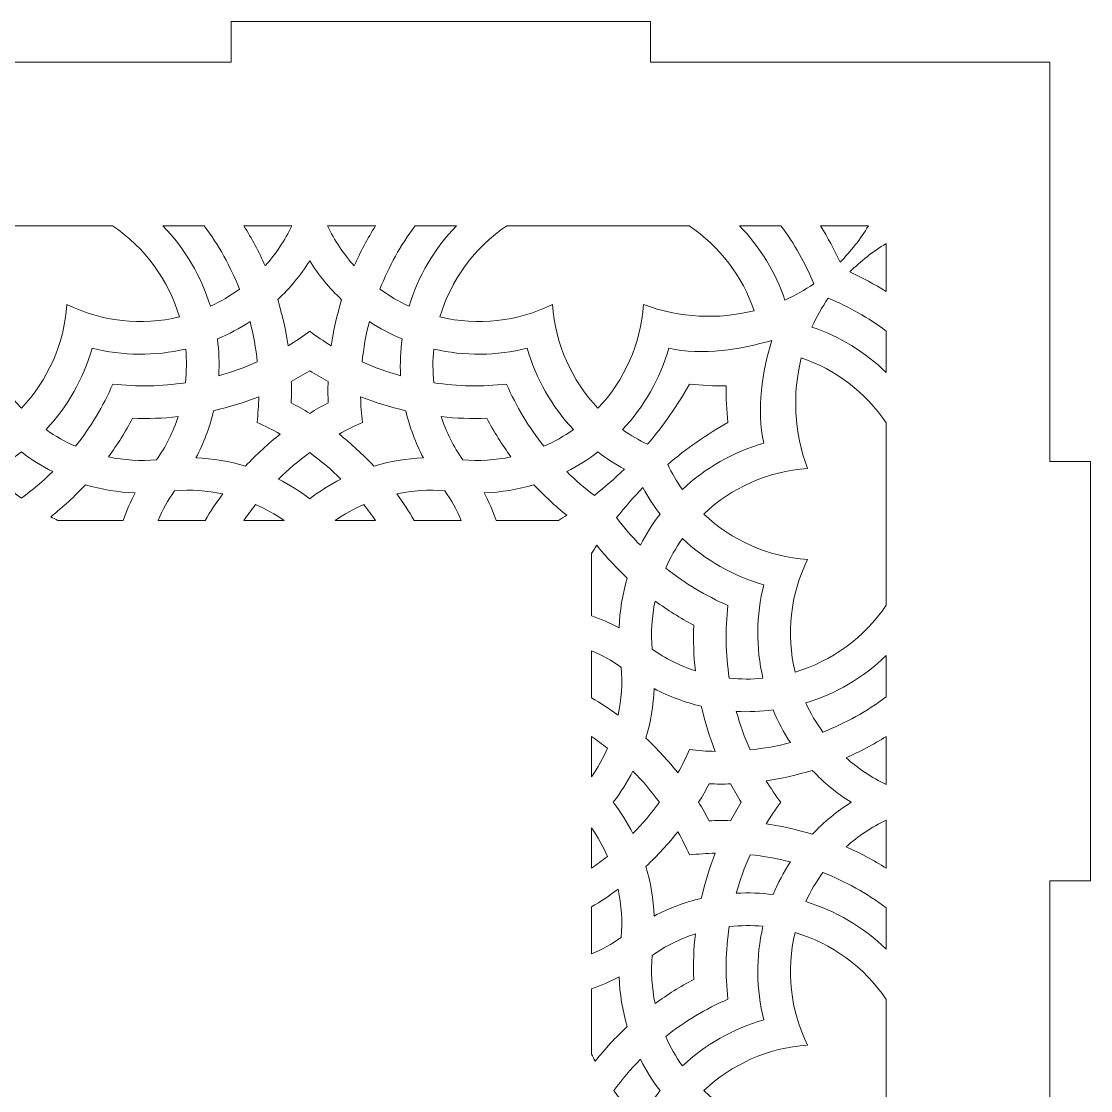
# Model space of a CAD drawing. Header units: millimetres. Extents: x -472 to -162, y -165 to 165.
# Drawn here: x -393.4 to -314.9, y -86.5 to -8 of the extents above; entities that cross this region are included whole.
import ezdxf

# ---------------------------------------------------------------- set-up
doc = ezdxf.new("R2010")
doc.units = ezdxf.units.MM
doc.header["$MEASUREMENT"] = 0
doc.layers.add('Camada 1', color=7, linetype='Continuous')

msp = doc.modelspace()

# ---------------------------------------------------------------- linework, layer by layer
at = {"layer": 'Camada 1', "color": 250, "lineweight": 9}
for points, knots in [([(-468.8542, -11), (-468.8542, -11), (-439.5542, -11), (-439.5542, -11), (-439.5542, -11), (-439.5542, -11), (-439.5542, -8), (-439.5542, -8), (-439.5542, -8), (-439.5542, -8), (-408.7542, -8), (-408.7542, -8), (-408.7542, -8), (-408.7542, -8), (-408.7542, -11), (-408.7542, -11), (-408.7542, -11), (-408.7542, -11), (-377.9542, -11), (-377.9542, -11), (-377.9542, -11), (-377.9542, -11), (-377.9542, -8), (-377.9542, -8), (-377.9542, -8), (-377.9542, -8), (-347.1542, -8), (-347.1542, -8), (-347.1542, -8), (-347.1542, -8), (-347.1542, -11), (-347.1542, -11), (-347.1542, -11), (-347.1542, -11), (-317.8542, -11), (-317.8542, -11), (-317.8542, -11), (-317.8542, -11), (-317.8542, -40.3), (-317.8542, -40.3), (-317.8542, -40.3), (-317.8542, -40.3), (-314.8542, -40.3), (-314.8542, -40.3), (-314.8542, -40.3), (-314.8542, -40.3), (-314.8542, -71.1), (-314.8542, -71.1), (-314.8542, -71.1), (-314.8542, -71.1), (-317.8542, -71.1), (-317.8542, -71.1), (-317.8542, -71.1), (-317.8542, -71.1), (-317.8542, -101.9), (-317.8542, -101.9), (-317.8542, -101.9), (-317.8542, -101.9), (-314.8542, -101.9), (-314.8542, -101.9), (-314.8542, -101.9), (-314.8542, -101.9), (-314.8542, -132.7), (-314.8542, -132.7), (-314.8542, -132.7), (-314.8542, -132.7), (-317.8542, -132.7), (-317.8542, -132.7), (-317.8542, -132.7), (-317.8542, -132.7), (-317.8542, -162), (-317.8542, -162), (-317.8542, -162), (-317.8542, -162), (-347.1542, -162), (-347.1542, -162), (-347.1542, -162), (-347.1542, -162), (-347.1542, -165), (-347.1542, -165), (-347.1542, -165), (-347.1542, -165), (-377.9542, -165), (-377.9542, -165), (-377.9542, -165), (-377.9542, -165), (-377.9542, -162), (-377.9542, -162), (-377.9542, -162), (-377.9542, -162), (-408.7542, -162), (-408.7542, -162), (-408.7542, -162), (-408.7542, -162), (-408.7542, -165), (-408.7542, -165), (-408.7542, -165), (-408.7542, -165), (-439.5542, -165), (-439.5542, -165), (-439.5542, -165), (-439.5542, -165), (-439.5542, -162), (-439.5542, -162), (-439.5542, -162), (-439.5542, -162), (-468.8542, -162), (-468.8542, -162), (-468.8542, -162), (-468.8542, -162), (-468.8542, -132.7), (-468.8542, -132.7), (-468.8542, -132.7), (-468.8542, -132.7), (-471.8542, -132.7), (-471.8542, -132.7), (-471.8542, -132.7), (-471.8542, -132.7), (-471.8542, -101.9), (-471.8542, -101.9), (-471.8542, -101.9), (-471.8542, -101.9), (-468.8542, -101.9), (-468.8542, -101.9), (-468.8542, -101.9), (-468.8542, -101.9), (-468.8542, -71.1), (-468.8542, -71.1), (-468.8542, -71.1), (-468.8542, -71.1), (-471.8542, -71.1), (-471.8542, -71.1), (-471.8542, -71.1), (-471.8542, -71.1), (-471.8542, -40.3), (-471.8542, -40.3), (-471.8542, -40.3), (-471.8542, -40.3), (-468.8542, -40.3), (-468.8542, -40.3), (-468.8542, -40.3), (-468.8542, -40.3), (-468.8542, -11), (-468.8542, -11)], [0, 0, 0, 0, 0.027027, 0.027027, 0.027027, 0.027027, 0.0540541, 0.0540541, 0.0540541, 0.0540541, 0.0810811, 0.0810811, 0.0810811, 0.0810811, 0.1081081, 0.1081081, 0.1081081, 0.1081081, 0.1351351, 0.1351351, 0.1351351, 0.1351351, 0.1621622, 0.1621622, 0.1621622, 0.1621622, 0.1891892, 0.1891892, 0.1891892, 0.1891892, 0.2162162, 0.2162162, 0.2162162, 0.2162162, 0.2432432, 0.2432432, 0.2432432, 0.2432432, 0.2702703, 0.2702703, 0.2702703, 0.2702703, 0.2972973, 0.2972973, 0.2972973, 0.2972973, 0.3243243, 0.3243243, 0.3243243, 0.3243243, 0.3513514, 0.3513514, 0.3513514, 0.3513514, 0.3783784, 0.3783784, 0.3783784, 0.3783784, 0.4054054, 0.4054054, 0.4054054, 0.4054054, 0.4324324, 0.4324324, 0.4324324, 0.4324324, 0.4594595, 0.4594595, 0.4594595, 0.4594595, 0.4864865, 0.4864865, 0.4864865, 0.4864865, 0.5135135, 0.5135135, 0.5135135, 0.5135135, 0.5405405, 0.5405405, 0.5405405, 0.5405405, 0.5675676, 0.5675676, 0.5675676, 0.5675676, 0.5945946, 0.5945946, 0.5945946, 0.5945946, 0.6216216, 0.6216216, 0.6216216, 0.6216216, 0.6486486, 0.6486486, 0.6486486, 0.6486486, 0.6756757, 0.6756757, 0.6756757, 0.6756757, 0.7027027, 0.7027027, 0.7027027, 0.7027027, 0.7297297, 0.7297297, 0.7297297, 0.7297297, 0.7567568, 0.7567568, 0.7567568, 0.7567568, 0.7837838, 0.7837838, 0.7837838, 0.7837838, 0.8108108, 0.8108108, 0.8108108, 0.8108108, 0.8378378, 0.8378378, 0.8378378, 0.8378378, 0.8648649, 0.8648649, 0.8648649, 0.8648649, 0.8918919, 0.8918919, 0.8918919, 0.8918919, 0.9189189, 0.9189189, 0.9189189, 0.9189189, 0.9459459, 0.9459459, 0.9459459, 0.9459459, 1, 1, 1, 1]), ([(-386.6722, -23), (-384.259, -24.6219), (-382.5442, -27.0098), (-381.7473, -29.7017), (-381.7473, -29.7017), (-384.5266, -30.3662), (-387.4466, -30.0425), (-390.0118, -28.7865), (-390.0118, -28.7865), (-390.2089, -31.6869), (-391.4198, -34.3649), (-393.3542, -36.4035), (-393.3542, -36.4035), (-395.2886, -34.3649), (-396.4995, -31.6869), (-396.6966, -28.7865), (-396.6966, -28.7865), (-399.2619, -30.0425), (-402.1818, -30.3662), (-404.9611, -29.7017), (-404.9611, -29.7017), (-404.1642, -27.0098), (-402.4494, -24.6219), (-400.0362, -23), (-400.0362, -23), (-400.0362, -23), (-386.6722, -23), (-386.6722, -23)], [0, 0, 0, 0, 0.125, 0.125, 0.125, 0.125, 0.25, 0.25, 0.25, 0.25, 0.375, 0.375, 0.375, 0.375, 0.5, 0.5, 0.5, 0.5, 0.625, 0.625, 0.625, 0.625, 0.75, 0.75, 0.75, 0.75, 1, 1, 1, 1]), ([(-379.9283, -23), (-378.8639, -24.4332), (-377.9939, -25.9988), (-377.3433, -27.6575), (-377.3433, -27.6575), (-378.0079, -28.1503), (-378.7231, -28.5726), (-379.4806, -28.9189), (-379.4806, -28.9189), (-380.1507, -26.7226), (-381.3362, -24.6866), (-382.9638, -23), (-382.9638, -23), (-382.9638, -23), (-379.9283, -23), (-379.9283, -23)], [0, 0, 0, 0, 0.2, 0.2, 0.2, 0.2, 0.4, 0.4, 0.4, 0.4, 0.6, 0.6, 0.6, 0.6, 1, 1, 1, 1]), ([(-373.4968, -23), (-374.0066, -24.0812), (-374.6683, -25.0753), (-375.4595, -25.951), (-375.4595, -25.951), (-375.9073, -24.9289), (-376.4338, -23.9462), (-377.0279, -23), (-377.0279, -23), (-377.0279, -23), (-373.4968, -23), (-373.4968, -23)], [0, 0, 0, 0, 0.25, 0.25, 0.25, 0.25, 0.5, 0.5, 0.5, 0.5, 1, 1, 1, 1]), ([(-367.3472, -23), (-367.9413, -23.9462), (-368.4678, -24.9289), (-368.9156, -25.951), (-368.9156, -25.951), (-369.7068, -25.0753), (-370.3685, -24.0812), (-370.8782, -23), (-370.8782, -23), (-370.8782, -23), (-367.3472, -23), (-367.3472, -23)], [0, 0, 0, 0, 0.25, 0.25, 0.25, 0.25, 0.5, 0.5, 0.5, 0.5, 1, 1, 1, 1]), ([(-361.4113, -23), (-363.0389, -24.6866), (-364.2243, -26.7226), (-364.8944, -28.9189), (-364.8944, -28.9189), (-365.6519, -28.5726), (-366.3672, -28.1503), (-367.0317, -27.6575), (-367.0317, -27.6575), (-366.3812, -25.9988), (-365.5112, -24.4332), (-364.4469, -23), (-364.4469, -23), (-364.4469, -23), (-361.4113, -23), (-361.4113, -23)], [0, 0, 0, 0, 0.2, 0.2, 0.2, 0.2, 0.4, 0.4, 0.4, 0.4, 0.6, 0.6, 0.6, 0.6, 1, 1, 1, 1]), ([(-344.3389, -23), (-342.064, -24.529), (-340.4096, -26.7385), (-339.56, -29.2418), (-339.56, -29.2418), (-342.1755, -29.9), (-344.9994, -29.7896), (-347.6786, -28.7865), (-347.6786, -28.7865), (-347.8755, -31.6869), (-349.0865, -34.3649), (-351.0209, -36.4035), (-351.0209, -36.4035), (-352.9554, -34.3649), (-354.1662, -31.6869), (-354.3633, -28.7865), (-354.3633, -28.7865), (-356.9285, -30.0425), (-359.8485, -30.3662), (-362.6278, -29.7017), (-362.6278, -29.7017), (-361.8309, -27.0098), (-360.116, -24.6219), (-357.7027, -23), (-357.7027, -23), (-357.7027, -23), (-344.3389, -23), (-344.3389, -23)], [0, 0, 0, 0, 0.125, 0.125, 0.125, 0.125, 0.25, 0.25, 0.25, 0.25, 0.375, 0.375, 0.375, 0.375, 0.5, 0.5, 0.5, 0.5, 0.625, 0.625, 0.625, 0.625, 0.75, 0.75, 0.75, 0.75, 1, 1, 1, 1]), ([(-337.595, -23), (-336.6151, -24.3194), (-335.7999, -25.751), (-335.1692, -27.2641), (-335.1692, -27.2641), (-335.8435, -27.7256), (-336.5559, -28.1241), (-337.2968, -28.4563), (-337.2968, -28.4563), (-337.9869, -26.437), (-339.1176, -24.5676), (-340.6304, -23), (-340.6304, -23), (-340.6304, -23), (-337.595, -23), (-337.595, -23)], [0, 0, 0, 0, 0.2, 0.2, 0.2, 0.2, 0.4, 0.4, 0.4, 0.4, 0.6, 0.6, 0.6, 0.6, 1, 1, 1, 1]), ([(-331.1635, -23), (-331.7572, -23.9935), (-332.4604, -24.8876), (-333.2498, -25.6742), (-333.2498, -25.6742), (-333.6697, -24.7512), (-334.1543, -23.8604), (-334.6946, -23), (-334.6946, -23), (-334.6946, -23), (-332.8542, -23), (-332.8542, -23), (-332.8542, -23), (-332.8542, -23), (-331.1635, -23), (-331.1635, -23)], [0, 0, 0, 0, 0.2, 0.2, 0.2, 0.2, 0.4, 0.4, 0.4, 0.4, 0.6, 0.6, 0.6, 0.6, 1, 1, 1, 1]), ([(-329.8542, -27.8404), (-330.7146, -27.3001), (-331.6054, -26.8155), (-332.5284, -26.3956), (-332.5284, -26.3956), (-331.7418, -25.6062), (-330.8477, -24.903), (-329.8542, -24.3093), (-329.8542, -24.3093), (-329.8542, -24.3093), (-329.8542, -26), (-329.8542, -26), (-329.8542, -26), (-329.8542, -26), (-329.8542, -27.8404), (-329.8542, -27.8404)], [0, 0, 0, 0, 0.2, 0.2, 0.2, 0.2, 0.4, 0.4, 0.4, 0.4, 0.6, 0.6, 0.6, 0.6, 1, 1, 1, 1]), ([(-370.605, -31.8164), (-371.1485, -31.487), (-371.6779, -31.1322), (-372.1875, -30.752), (-372.1875, -30.752), (-372.6971, -31.1322), (-373.2265, -31.487), (-373.77, -31.8164), (-373.77, -31.8164), (-373.9361, -30.6733), (-374.1925, -29.5412), (-374.5359, -28.4289), (-374.5359, -28.4289), (-373.6404, -27.5898), (-372.8492, -26.6325), (-372.1875, -25.5793), (-372.1875, -25.5793), (-371.5259, -26.6325), (-370.7346, -27.5898), (-369.8405, -28.4317), (-369.8405, -28.4317), (-370.1827, -29.5412), (-370.4389, -30.6733), (-370.605, -31.8164)], [0, 0, 0, 0, 0.1428571, 0.1428571, 0.1428571, 0.1428571, 0.2857143, 0.2857143, 0.2857143, 0.2857143, 0.4285714, 0.4285714, 0.4285714, 0.4285714, 0.5714286, 0.5714286, 0.5714286, 0.5714286, 0.7142857, 0.7142857, 0.7142857, 0.7142857, 1, 1, 1, 1]), ([(-329.8542, -33.7762), (-331.4218, -32.2634), (-333.2912, -31.1327), (-335.3105, -30.4426), (-335.3105, -30.4426), (-334.9784, -29.7017), (-334.5798, -28.9893), (-334.1183, -28.315), (-334.1183, -28.315), (-332.6052, -28.9457), (-331.1736, -29.7609), (-329.8542, -30.7408), (-329.8542, -30.7408), (-329.8542, -30.7408), (-329.8542, -33.7762), (-329.8542, -33.7762)], [0, 0, 0, 0, 0.2, 0.2, 0.2, 0.2, 0.4, 0.4, 0.4, 0.4, 0.6, 0.6, 0.6, 0.6, 1, 1, 1, 1]), ([(-376.034, -32.999), (-376.9548, -33.4073), (-377.898, -33.7481), (-378.8639, -34.0127), (-378.8639, -34.0127), (-378.8131, -33.1032), (-378.847, -32.1965), (-378.9652, -31.3067), (-378.9652, -31.3067), (-378.1233, -30.9577), (-377.3236, -30.5323), (-376.569, -30.0368), (-376.569, -30.0368), (-376.3184, -31.0111), (-376.1383, -32.0023), (-376.034, -32.999)], [0, 0, 0, 0, 0.2, 0.2, 0.2, 0.2, 0.4, 0.4, 0.4, 0.4, 0.6, 0.6, 0.6, 0.6, 1, 1, 1, 1]), ([(-368.341, -32.999), (-368.237, -32.0023), (-368.0567, -31.0111), (-367.8062, -30.0368), (-367.8062, -30.0368), (-367.0515, -30.5323), (-366.2518, -30.9577), (-365.4098, -31.3067), (-365.4098, -31.3067), (-365.5281, -32.1965), (-365.5619, -33.1032), (-365.5112, -34.0127), (-365.5112, -34.0127), (-366.477, -33.7481), (-367.4204, -33.4073), (-368.341, -32.999)], [0, 0, 0, 0, 0.2, 0.2, 0.2, 0.2, 0.4, 0.4, 0.4, 0.4, 0.6, 0.6, 0.6, 0.6, 1, 1, 1, 1]), ([(-381.3109, -34.5337), (-383.0679, -34.7984), (-384.8588, -34.8322), (-386.6413, -34.6266), (-386.6413, -34.6266), (-387.3508, -36.2626), (-388.2716, -37.8001), (-389.3839, -39.1968), (-389.3839, -39.1968), (-390.1385, -38.8673), (-390.8622, -38.459), (-391.5436, -37.9746), (-391.5436, -37.9746), (-389.9752, -36.2965), (-388.8066, -34.255), (-388.159, -31.9967), (-388.159, -31.9967), (-385.9064, -32.5597), (-383.5523, -32.5795), (-381.2911, -32.0558), (-381.2911, -32.0558), (-381.2152, -32.8724), (-381.2207, -33.7002), (-381.3109, -34.5337)], [0, 0, 0, 0, 0.1428571, 0.1428571, 0.1428571, 0.1428571, 0.2857143, 0.2857143, 0.2857143, 0.2857143, 0.4285714, 0.4285714, 0.4285714, 0.4285714, 0.5714286, 0.5714286, 0.5714286, 0.5714286, 0.7142857, 0.7142857, 0.7142857, 0.7142857, 1, 1, 1, 1]), ([(-363.0641, -34.5337), (-363.1543, -33.7002), (-363.16, -32.8724), (-363.084, -32.0558), (-363.084, -32.0558), (-360.8227, -32.5795), (-358.4688, -32.5597), (-356.216, -31.9967), (-356.216, -31.9967), (-355.5684, -34.255), (-354.3999, -36.2965), (-352.8314, -37.9746), (-352.8314, -37.9746), (-353.5129, -38.459), (-354.2365, -38.8673), (-354.9912, -39.1968), (-354.9912, -39.1968), (-356.1034, -37.8001), (-357.0242, -36.2626), (-357.7338, -34.6266), (-357.7338, -34.6266), (-359.5163, -34.8322), (-361.3071, -34.7984), (-363.0641, -34.5337)], [0, 0, 0, 0, 0.1428571, 0.1428571, 0.1428571, 0.1428571, 0.2857143, 0.2857143, 0.2857143, 0.2857143, 0.4285714, 0.4285714, 0.4285714, 0.4285714, 0.5714286, 0.5714286, 0.5714286, 0.5714286, 0.7142857, 0.7142857, 0.7142857, 0.7142857, 1, 1, 1, 1]), ([(-347.3803, -39.0468), (-348.0163, -38.746), (-348.6287, -38.3879), (-349.2102, -37.9746), (-349.2102, -37.9746), (-347.6418, -36.2965), (-346.4733, -34.255), (-345.8256, -31.9967), (-345.8256, -31.9967), (-343.3518, -32.5597), (-340.4989, -32.0901), (-338.2621, -31.419), (-338.2621, -31.419), (-338.9333, -33.6557), (-339.4139, -36.4976), (-338.8509, -38.9714), (-338.8509, -38.9714), (-341.1092, -39.6191), (-343.1507, -40.7876), (-344.8288, -42.356), (-344.8288, -42.356), (-345.2422, -41.7745), (-345.6002, -41.1621), (-345.901, -40.5261), (-345.901, -40.5261), (-344.5379, -39.3648), (-343.0583, -38.3343), (-341.4808, -37.4537), (-341.4808, -37.4537), (-341.5846, -36.5548), (-341.6273, -35.6539), (-341.6103, -34.7561), (-341.6103, -34.7561), (-342.5081, -34.7731), (-343.409, -34.7303), (-344.3079, -34.6266), (-344.3079, -34.6266), (-345.1885, -36.2041), (-346.219, -37.6837), (-347.3803, -39.0468)], [0, 0, 0, 0, 0.0909091, 0.0909091, 0.0909091, 0.0909091, 0.1818182, 0.1818182, 0.1818182, 0.1818182, 0.2727273, 0.2727273, 0.2727273, 0.2727273, 0.3636364, 0.3636364, 0.3636364, 0.3636364, 0.4545455, 0.4545455, 0.4545455, 0.4545455, 0.5454545, 0.5454545, 0.5454545, 0.5454545, 0.6363636, 0.6363636, 0.6363636, 0.6363636, 0.7272727, 0.7272727, 0.7272727, 0.7272727, 0.8181818, 0.8181818, 0.8181818, 0.8181818, 1, 1, 1, 1]), ([(-329.8542, -50.8485), (-331.4762, -53.2618), (-333.864, -54.9767), (-336.5559, -55.7736), (-336.5559, -55.7736), (-337.2204, -52.9943), (-336.8967, -50.0743), (-335.6407, -47.5091), (-335.6407, -47.5091), (-338.5411, -47.312), (-341.2191, -46.1012), (-343.2577, -44.1667), (-343.2577, -44.1667), (-341.2191, -42.2323), (-338.5411, -41.0213), (-335.6407, -40.8244), (-335.6407, -40.8244), (-336.6438, -38.1452), (-336.7542, -35.3213), (-336.096, -32.7058), (-336.096, -32.7058), (-333.5927, -33.5554), (-331.3832, -35.2098), (-329.8542, -37.4847), (-329.8542, -37.4847), (-329.8542, -37.4847), (-329.8542, -50.8485), (-329.8542, -50.8485)], [0, 0, 0, 0, 0.125, 0.125, 0.125, 0.125, 0.25, 0.25, 0.25, 0.25, 0.375, 0.375, 0.375, 0.375, 0.5, 0.5, 0.5, 0.5, 0.625, 0.625, 0.625, 0.625, 0.75, 0.75, 0.75, 0.75, 1, 1, 1, 1]), ([(-372.1875, -36.7807), (-372.6295, -36.5076), (-373.0829, -36.2487), (-373.5448, -36.0036), (-373.5448, -36.0036), (-373.5251, -35.4827), (-373.5223, -34.9617), (-373.5378, -34.4408), (-373.5378, -34.4408), (-373.0773, -34.1929), (-372.6268, -33.9311), (-372.1875, -33.6524), (-372.1875, -33.6524), (-371.7483, -33.9311), (-371.2977, -34.1929), (-370.8373, -34.4408), (-370.8373, -34.4408), (-370.8529, -34.9617), (-370.85, -35.4827), (-370.8303, -36.0036), (-370.8303, -36.0036), (-371.292, -36.2487), (-371.7455, -36.5076), (-372.1875, -36.7807)], [0, 0, 0, 0, 0.1428571, 0.1428571, 0.1428571, 0.1428571, 0.2857143, 0.2857143, 0.2857143, 0.2857143, 0.4285714, 0.4285714, 0.4285714, 0.4285714, 0.5714286, 0.5714286, 0.5714286, 0.5714286, 0.7142857, 0.7142857, 0.7142857, 0.7142857, 1, 1, 1, 1]), ([(-376.89, -40.6483), (-378.067, -40.2948), (-379.2947, -40.0865), (-380.5365, -40.0415), (-380.5365, -40.0415), (-379.9621, -38.9489), (-379.5256, -37.786), (-379.2385, -36.5808), (-379.2385, -36.5808), (-378.1122, -36.3246), (-377.0054, -35.9811), (-375.9269, -35.5531), (-375.9269, -35.5531), (-375.9383, -36.1866), (-375.9832, -36.8203), (-376.0536, -37.4537), (-376.0536, -37.4537), (-375.4709, -37.7071), (-374.8992, -37.9859), (-374.343, -38.2943), (-374.343, -38.2943), (-375.2483, -39.0109), (-376.1016, -39.7993), (-376.89, -40.6483)], [0, 0, 0, 0, 0.1428571, 0.1428571, 0.1428571, 0.1428571, 0.2857143, 0.2857143, 0.2857143, 0.2857143, 0.4285714, 0.4285714, 0.4285714, 0.4285714, 0.5714286, 0.5714286, 0.5714286, 0.5714286, 0.7142857, 0.7142857, 0.7142857, 0.7142857, 1, 1, 1, 1]), ([(-368.3213, -37.4537), (-368.3917, -36.8203), (-368.4369, -36.1866), (-368.4481, -35.5531), (-368.4481, -35.5531), (-367.3696, -35.9811), (-366.2631, -36.3246), (-365.1366, -36.5808), (-365.1366, -36.5808), (-364.8496, -37.786), (-364.413, -38.9489), (-363.8387, -40.0415), (-363.8387, -40.0415), (-365.0803, -40.0865), (-366.308, -40.2948), (-367.485, -40.6483), (-367.485, -40.6483), (-368.2734, -39.7993), (-369.1267, -39.0109), (-370.032, -38.2943), (-370.032, -38.2943), (-369.4759, -37.9859), (-368.9042, -37.7071), (-368.3213, -37.4537)], [0, 0, 0, 0, 0.1428571, 0.1428571, 0.1428571, 0.1428571, 0.2857143, 0.2857143, 0.2857143, 0.2857143, 0.4285714, 0.4285714, 0.4285714, 0.4285714, 0.5714286, 0.5714286, 0.5714286, 0.5714286, 0.7142857, 0.7142857, 0.7142857, 0.7142857, 1, 1, 1, 1]), ([(-383.4255, -40.1963), (-384.6195, -40.2948), (-385.8106, -40.2162), (-386.9651, -39.9739), (-386.9651, -39.9739), (-386.3033, -39.0729), (-385.712, -38.1266), (-385.1911, -37.1385), (-385.1911, -37.1385), (-384.0732, -37.1807), (-382.9525, -37.1411), (-381.8459, -37.0201), (-381.8459, -37.0201), (-382.2175, -38.152), (-382.7498, -39.2192), (-383.4255, -40.1963)], [0, 0, 0, 0, 0.2, 0.2, 0.2, 0.2, 0.4, 0.4, 0.4, 0.4, 0.6, 0.6, 0.6, 0.6, 1, 1, 1, 1]), ([(-360.9494, -40.1963), (-361.6254, -39.2192), (-362.1575, -38.152), (-362.5293, -37.0201), (-362.5293, -37.0201), (-361.4225, -37.1411), (-360.3019, -37.1807), (-359.1839, -37.1385), (-359.1839, -37.1385), (-358.663, -38.1266), (-358.0718, -39.0729), (-357.41, -39.9739), (-357.41, -39.9739), (-358.5645, -40.2162), (-359.7555, -40.2948), (-360.9494, -40.1963)], [0, 0, 0, 0, 0.2, 0.2, 0.2, 0.2, 0.4, 0.4, 0.4, 0.4, 0.6, 0.6, 0.6, 0.6, 1, 1, 1, 1]), ([(-393.3542, -42.9981), (-394.1652, -42.4125), (-394.9338, -41.762), (-395.652, -41.0552), (-395.652, -41.0552), (-394.8467, -40.6496), (-394.0778, -40.1683), (-393.3542, -39.6134), (-393.3542, -39.6134), (-392.6306, -40.1683), (-391.8617, -40.6496), (-391.0564, -41.0552), (-391.0564, -41.0552), (-391.7746, -41.762), (-392.5432, -42.4125), (-393.3542, -42.9981)], [0, 0, 0, 0, 0.2, 0.2, 0.2, 0.2, 0.4, 0.4, 0.4, 0.4, 0.6, 0.6, 0.6, 0.6, 1, 1, 1, 1]), ([(-372.1875, -43.0488), (-372.9111, -42.4941), (-373.6799, -42.0126), (-374.4853, -41.607), (-374.4853, -41.607), (-373.7671, -40.9032), (-372.9986, -40.2526), (-372.1875, -39.6614), (-372.1875, -39.6614), (-371.3766, -40.2526), (-370.6079, -40.9032), (-369.8899, -41.607), (-369.8899, -41.607), (-370.6951, -42.0126), (-371.4639, -42.4941), (-372.1875, -43.0488)], [0, 0, 0, 0, 0.2, 0.2, 0.2, 0.2, 0.4, 0.4, 0.4, 0.4, 0.6, 0.6, 0.6, 0.6, 1, 1, 1, 1]), ([(-351.2848, -42.8041), (-351.9988, -42.2698), (-352.679, -41.6849), (-353.3186, -41.0552), (-353.3186, -41.0552), (-352.5133, -40.6496), (-351.7446, -40.1683), (-351.0209, -39.6134), (-351.0209, -39.6134), (-350.4053, -40.0854), (-349.7569, -40.5043), (-349.0814, -40.8685), (-349.0814, -40.8685), (-349.7802, -41.5519), (-350.5158, -42.1982), (-351.2848, -42.8041)], [0, 0, 0, 0, 0.2, 0.2, 0.2, 0.2, 0.4, 0.4, 0.4, 0.4, 0.6, 0.6, 0.6, 0.6, 1, 1, 1, 1]), ([(-390.6812, -44.6414), (-390.6812, -44.6414), (-385.8821, -44.6414), (-385.8821, -44.6414), (-385.8821, -44.6414), (-385.6408, -43.9466), (-385.3475, -43.2717), (-385.0053, -42.6208), (-385.0053, -42.6208), (-386.2469, -42.5757), (-387.4691, -42.3674), (-388.649, -42.0155), (-388.649, -42.0155), (-389.4402, -42.863), (-390.2906, -43.6514), (-391.1972, -44.3667), (-391.1972, -44.3667), (-391.0265, -44.4607), (-390.8545, -44.5523), (-390.6812, -44.6414)], [0, 0, 0, 0, 0.1666667, 0.1666667, 0.1666667, 0.1666667, 0.3333333, 0.3333333, 0.3333333, 0.3333333, 0.5, 0.5, 0.5, 0.5, 0.6666667, 0.6666667, 0.6666667, 0.6666667, 1, 1, 1, 1]), ([(-383.315, -44.6414), (-383.315, -44.6414), (-379.8578, -44.6414), (-379.8578, -44.6414), (-379.8578, -44.6414), (-379.4644, -43.9682), (-379.037, -43.3159), (-378.5766, -42.6884), (-378.5766, -42.6884), (-379.7283, -42.4433), (-380.9195, -42.3674), (-382.1134, -42.466), (-382.1134, -42.466), (-382.5862, -43.1495), (-382.9886, -43.8785), (-383.315, -44.6414)], [0, 0, 0, 0, 0.2, 0.2, 0.2, 0.2, 0.4, 0.4, 0.4, 0.4, 0.6, 0.6, 0.6, 0.6, 1, 1, 1, 1]), ([(-364.5173, -44.6414), (-364.5173, -44.6414), (-361.0601, -44.6414), (-361.0601, -44.6414), (-361.0601, -44.6414), (-361.3865, -43.8785), (-361.7889, -43.1495), (-362.2617, -42.466), (-362.2617, -42.466), (-363.4556, -42.3674), (-364.6468, -42.4433), (-365.7984, -42.6884), (-365.7984, -42.6884), (-365.3381, -43.3159), (-364.9107, -43.9682), (-364.5173, -44.6414)], [0, 0, 0, 0, 0.2, 0.2, 0.2, 0.2, 0.4, 0.4, 0.4, 0.4, 0.6, 0.6, 0.6, 0.6, 1, 1, 1, 1]), ([(-358.4929, -44.6414), (-358.4929, -44.6414), (-353.9209, -44.6414), (-353.9209, -44.6414), (-353.9209, -44.6414), (-353.7171, -44.5165), (-353.5151, -44.389), (-353.315, -44.2589), (-353.315, -44.2589), (-354.1704, -43.5715), (-354.9749, -42.8202), (-355.7262, -42.0155), (-355.7262, -42.0155), (-356.906, -42.3674), (-358.1281, -42.5757), (-359.3697, -42.6208), (-359.3697, -42.6208), (-359.0276, -43.2717), (-358.7342, -43.9466), (-358.4929, -44.6414)], [0, 0, 0, 0, 0.1666667, 0.1666667, 0.1666667, 0.1666667, 0.3333333, 0.3333333, 0.3333333, 0.3333333, 0.5, 0.5, 0.5, 0.5, 0.6666667, 0.6666667, 0.6666667, 0.6666667, 1, 1, 1, 1]), ([(-349.6583, -44.4306), (-349.0524, -43.6616), (-348.4061, -42.926), (-347.7227, -42.2271), (-347.7227, -42.2271), (-347.3585, -42.9027), (-346.9396, -43.5511), (-346.4676, -44.1667), (-346.4676, -44.1667), (-347.0225, -44.8903), (-347.5038, -45.6591), (-347.9094, -46.4644), (-347.9094, -46.4644), (-348.5391, -45.8248), (-349.124, -45.1446), (-349.6583, -44.4306)], [0, 0, 0, 0, 0.2, 0.2, 0.2, 0.2, 0.4, 0.4, 0.4, 0.4, 0.6, 0.6, 0.6, 0.6, 1, 1, 1, 1]), ([(-377.0242, -44.6414), (-377.0242, -44.6414), (-374.0644, -44.6414), (-374.0644, -44.6414), (-374.0644, -44.6414), (-374.7274, -44.1791), (-375.4282, -43.7842), (-376.1579, -43.4655), (-376.1579, -43.4655), (-376.4609, -43.8477), (-376.7498, -44.24), (-377.0242, -44.6414)], [0, 0, 0, 0, 0.25, 0.25, 0.25, 0.25, 0.5, 0.5, 0.5, 0.5, 1, 1, 1, 1]), ([(-370.3107, -44.6414), (-370.3107, -44.6414), (-367.3509, -44.6414), (-367.3509, -44.6414), (-367.3509, -44.6414), (-367.6253, -44.24), (-367.9142, -43.8477), (-368.2172, -43.4655), (-368.2172, -43.4655), (-368.947, -43.7842), (-369.6478, -44.1791), (-370.3107, -44.6414)], [0, 0, 0, 0, 0.25, 0.25, 0.25, 0.25, 0.5, 0.5, 0.5, 0.5, 1, 1, 1, 1]), ([(-341.3879, -56.2099), (-341.6526, -54.4529), (-341.6864, -52.6621), (-341.4808, -50.8796), (-341.4808, -50.8796), (-343.1168, -50.17), (-344.6543, -49.2492), (-346.051, -48.137), (-346.051, -48.137), (-345.7215, -47.3823), (-345.3132, -46.6586), (-344.8288, -45.9772), (-344.8288, -45.9772), (-343.1507, -47.5457), (-341.1092, -48.7142), (-338.8509, -49.3618), (-338.8509, -49.3618), (-339.4139, -51.6145), (-339.4337, -53.9685), (-338.91, -56.2298), (-338.91, -56.2298), (-339.7266, -56.3058), (-340.5544, -56.3001), (-341.3879, -56.2099)], [0, 0, 0, 0, 0.1428571, 0.1428571, 0.1428571, 0.1428571, 0.2857143, 0.2857143, 0.2857143, 0.2857143, 0.4285714, 0.4285714, 0.4285714, 0.4285714, 0.5714286, 0.5714286, 0.5714286, 0.5714286, 0.7142857, 0.7142857, 0.7142857, 0.7142857, 1, 1, 1, 1]), ([(-351.4956, -47.0667), (-351.4956, -47.0667), (-351.4956, -51.6387), (-351.4956, -51.6387), (-351.4956, -51.6387), (-350.8008, -51.88), (-350.1259, -52.1734), (-349.475, -52.5155), (-349.475, -52.5155), (-349.4299, -51.2739), (-349.2216, -50.0518), (-348.8697, -48.872), (-348.8697, -48.872), (-349.6744, -48.1207), (-350.4257, -47.3162), (-351.1131, -46.4608), (-351.1131, -46.4608), (-351.2432, -46.6609), (-351.3707, -46.8629), (-351.4956, -47.0667)], [0, 0, 0, 0, 0.1666667, 0.1666667, 0.1666667, 0.1666667, 0.3333333, 0.3333333, 0.3333333, 0.3333333, 0.5, 0.5, 0.5, 0.5, 0.6666667, 0.6666667, 0.6666667, 0.6666667, 1, 1, 1, 1]), ([(-343.8743, -55.6751), (-345.0062, -55.3033), (-346.0734, -54.7712), (-347.0505, -54.0952), (-347.0505, -54.0952), (-347.149, -52.9013), (-347.0704, -51.7103), (-346.8281, -50.5558), (-346.8281, -50.5558), (-345.9271, -51.2176), (-344.9808, -51.8088), (-343.9927, -52.3297), (-343.9927, -52.3297), (-344.0349, -53.4477), (-343.9953, -54.5683), (-343.8743, -55.6751)], [0, 0, 0, 0, 0.2, 0.2, 0.2, 0.2, 0.4, 0.4, 0.4, 0.4, 0.6, 0.6, 0.6, 0.6, 1, 1, 1, 1]), ([(-351.4956, -54.2059), (-351.4956, -54.2059), (-351.4956, -57.6631), (-351.4956, -57.6631), (-351.4956, -57.6631), (-350.8224, -58.0565), (-350.1701, -58.4839), (-349.5426, -58.9442), (-349.5426, -58.9442), (-349.2975, -57.7926), (-349.2216, -56.6014), (-349.3202, -55.4075), (-349.3202, -55.4075), (-350.0037, -54.9347), (-350.7327, -54.5323), (-351.4956, -54.2059)], [0, 0, 0, 0, 0.2, 0.2, 0.2, 0.2, 0.4, 0.4, 0.4, 0.4, 0.6, 0.6, 0.6, 0.6, 1, 1, 1, 1]), ([(-329.8542, -57.5927), (-331.2874, -58.657), (-332.853, -59.527), (-334.5117, -60.1775), (-334.5117, -60.1775), (-335.0045, -59.513), (-335.4268, -58.7977), (-335.7731, -58.0402), (-335.7731, -58.0402), (-333.5768, -57.3701), (-331.5408, -56.1847), (-329.8542, -54.5571), (-329.8542, -54.5571), (-329.8542, -54.5571), (-329.8542, -57.5927), (-329.8542, -57.5927)], [0, 0, 0, 0, 0.2, 0.2, 0.2, 0.2, 0.4, 0.4, 0.4, 0.4, 0.6, 0.6, 0.6, 0.6, 1, 1, 1, 1]), ([(-345.1485, -63.1778), (-345.8651, -62.2725), (-346.6535, -61.4192), (-347.5025, -60.6308), (-347.5025, -60.6308), (-347.149, -59.4538), (-346.9407, -58.2261), (-346.8957, -56.9845), (-346.8957, -56.9845), (-345.8031, -57.5588), (-344.6402, -57.9954), (-343.435, -58.2824), (-343.435, -58.2824), (-343.1789, -59.4089), (-342.8353, -60.5154), (-342.4073, -61.5939), (-342.4073, -61.5939), (-343.0408, -61.5827), (-343.6745, -61.5375), (-344.3079, -61.4671), (-344.3079, -61.4671), (-344.5613, -62.05), (-344.8401, -62.6217), (-345.1485, -63.1778)], [0, 0, 0, 0, 0.1428571, 0.1428571, 0.1428571, 0.1428571, 0.2857143, 0.2857143, 0.2857143, 0.2857143, 0.4285714, 0.4285714, 0.4285714, 0.4285714, 0.5714286, 0.5714286, 0.5714286, 0.5714286, 0.7142857, 0.7142857, 0.7142857, 0.7142857, 1, 1, 1, 1]), ([(-339.8532, -61.4868), (-340.2615, -60.5662), (-340.6023, -59.6228), (-340.8669, -58.657), (-340.8669, -58.657), (-339.9574, -58.7077), (-339.0507, -58.6739), (-338.1609, -58.5556), (-338.1609, -58.5556), (-337.8119, -59.3975), (-337.3865, -60.1973), (-336.891, -60.952), (-336.891, -60.952), (-337.8653, -61.2025), (-338.8565, -61.3828), (-339.8532, -61.4868)], [0, 0, 0, 0, 0.2, 0.2, 0.2, 0.2, 0.4, 0.4, 0.4, 0.4, 0.6, 0.6, 0.6, 0.6, 1, 1, 1, 1]), ([(-351.4956, -60.4967), (-351.4956, -60.4967), (-351.4956, -63.4565), (-351.4956, -63.4565), (-351.4956, -63.4565), (-351.0333, -62.7935), (-350.6384, -62.0928), (-350.3197, -61.363), (-350.3197, -61.363), (-350.7019, -61.06), (-351.0942, -60.7711), (-351.4956, -60.4967)], [0, 0, 0, 0, 0.25, 0.25, 0.25, 0.25, 0.5, 0.5, 0.5, 0.5, 1, 1, 1, 1]), ([(-329.8542, -64.024), (-330.9354, -63.5143), (-331.9295, -62.8526), (-332.8052, -62.0614), (-332.8052, -62.0614), (-331.7832, -61.6136), (-330.8004, -61.0871), (-329.8542, -60.493), (-329.8542, -60.493), (-329.8542, -60.493), (-329.8542, -64.024), (-329.8542, -64.024)], [0, 0, 0, 0, 0.25, 0.25, 0.25, 0.25, 0.5, 0.5, 0.5, 0.5, 1, 1, 1, 1]), ([(-349.903, -65.3333), (-349.3483, -64.6096), (-348.8668, -63.8409), (-348.4612, -63.0356), (-348.4612, -63.0356), (-347.7574, -63.7536), (-347.1068, -64.5224), (-346.5156, -65.3333), (-346.5156, -65.3333), (-347.1068, -66.1444), (-347.7574, -66.9129), (-348.4612, -67.6311), (-348.4612, -67.6311), (-348.8668, -66.8257), (-349.3483, -66.0569), (-349.903, -65.3333)], [0, 0, 0, 0, 0.2, 0.2, 0.2, 0.2, 0.4, 0.4, 0.4, 0.4, 0.6, 0.6, 0.6, 0.6, 1, 1, 1, 1]), ([(-337.6062, -65.3333), (-337.9864, -64.8237), (-338.3412, -64.2943), (-338.6706, -63.7508), (-338.6706, -63.7508), (-337.5275, -63.5847), (-336.3954, -63.3285), (-335.2859, -62.9863), (-335.2859, -62.9863), (-334.444, -63.8804), (-333.4867, -64.6717), (-332.4335, -65.3333), (-332.4335, -65.3333), (-333.4867, -65.995), (-334.444, -66.7862), (-335.2831, -67.6817), (-335.2831, -67.6817), (-336.3954, -67.3383), (-337.5275, -67.0819), (-338.6706, -66.9158), (-338.6706, -66.9158), (-338.3412, -66.3723), (-337.9864, -65.8429), (-337.6062, -65.3333)], [0, 0, 0, 0, 0.1428571, 0.1428571, 0.1428571, 0.1428571, 0.2857143, 0.2857143, 0.2857143, 0.2857143, 0.4285714, 0.4285714, 0.4285714, 0.4285714, 0.5714286, 0.5714286, 0.5714286, 0.5714286, 0.7142857, 0.7142857, 0.7142857, 0.7142857, 1, 1, 1, 1]), ([(-342.8578, -66.6906), (-343.1029, -66.2287), (-343.3618, -65.7753), (-343.6349, -65.3333), (-343.6349, -65.3333), (-343.3618, -64.8913), (-343.1029, -64.4378), (-342.8578, -63.9761), (-342.8578, -63.9761), (-342.3369, -63.9958), (-341.8159, -63.9987), (-341.295, -63.9831), (-341.295, -63.9831), (-341.0471, -64.4435), (-340.7853, -64.8941), (-340.5066, -65.3333), (-340.5066, -65.3333), (-340.7853, -65.7726), (-341.0471, -66.2231), (-341.295, -66.6835), (-341.295, -66.6835), (-341.8159, -66.6681), (-342.3369, -66.6708), (-342.8578, -66.6906)], [0, 0, 0, 0, 0.1428571, 0.1428571, 0.1428571, 0.1428571, 0.2857143, 0.2857143, 0.2857143, 0.2857143, 0.4285714, 0.4285714, 0.4285714, 0.4285714, 0.5714286, 0.5714286, 0.5714286, 0.5714286, 0.7142857, 0.7142857, 0.7142857, 0.7142857, 1, 1, 1, 1]), ([(-329.8542, -70.1737), (-330.8004, -69.5796), (-331.7832, -69.0531), (-332.8052, -68.6053), (-332.8052, -68.6053), (-331.9295, -67.8141), (-330.9354, -67.1524), (-329.8542, -66.6426), (-329.8542, -66.6426), (-329.8542, -66.6426), (-329.8542, -70.1737), (-329.8542, -70.1737)], [0, 0, 0, 0, 0.25, 0.25, 0.25, 0.25, 0.5, 0.5, 0.5, 0.5, 1, 1, 1, 1]), ([(-351.4956, -67.2102), (-351.4956, -67.2102), (-351.4956, -70.17), (-351.4956, -70.17), (-351.4956, -70.17), (-351.0942, -69.8956), (-350.7019, -69.6067), (-350.3197, -69.3037), (-350.3197, -69.3037), (-350.6384, -68.574), (-351.0333, -67.8732), (-351.4956, -67.2102)], [0, 0, 0, 0, 0.25, 0.25, 0.25, 0.25, 0.5, 0.5, 0.5, 0.5, 1, 1, 1, 1]), ([(-346.8957, -73.6823), (-346.9407, -72.4405), (-347.149, -71.2128), (-347.5025, -70.0358), (-347.5025, -70.0358), (-346.6535, -69.2474), (-345.8651, -68.3941), (-345.1485, -67.4888), (-345.1485, -67.4888), (-344.8401, -68.045), (-344.5613, -68.6167), (-344.3079, -69.1994), (-344.3079, -69.1994), (-343.6745, -69.129), (-343.0408, -69.0841), (-342.4073, -69.0727), (-342.4073, -69.0727), (-342.8353, -70.1512), (-343.1789, -71.258), (-343.435, -72.3843), (-343.435, -72.3843), (-344.6402, -72.6714), (-345.8031, -73.1079), (-346.8957, -73.6823)], [0, 0, 0, 0, 0.1428571, 0.1428571, 0.1428571, 0.1428571, 0.2857143, 0.2857143, 0.2857143, 0.2857143, 0.4285714, 0.4285714, 0.4285714, 0.4285714, 0.5714286, 0.5714286, 0.5714286, 0.5714286, 0.7142857, 0.7142857, 0.7142857, 0.7142857, 1, 1, 1, 1]), ([(-340.8669, -72.0097), (-340.6023, -71.0438), (-340.2615, -70.1006), (-339.8532, -69.1798), (-339.8532, -69.1798), (-338.8565, -69.284), (-337.8653, -69.4642), (-336.891, -69.7148), (-336.891, -69.7148), (-337.3865, -70.4694), (-337.8119, -71.2691), (-338.1609, -72.111), (-338.1609, -72.111), (-339.0507, -71.9928), (-339.9574, -71.9589), (-340.8669, -72.0097)], [0, 0, 0, 0, 0.2, 0.2, 0.2, 0.2, 0.4, 0.4, 0.4, 0.4, 0.6, 0.6, 0.6, 0.6, 1, 1, 1, 1]), ([(-329.8542, -76.1096), (-331.5408, -74.482), (-333.5768, -73.2965), (-335.7731, -72.6263), (-335.7731, -72.6263), (-335.4268, -71.8689), (-335.0045, -71.1537), (-334.5117, -70.4891), (-334.5117, -70.4891), (-332.853, -71.1397), (-331.2874, -72.0097), (-329.8542, -73.0741), (-329.8542, -73.0741), (-329.8542, -73.0741), (-329.8542, -76.1096), (-329.8542, -76.1096)], [0, 0, 0, 0, 0.2, 0.2, 0.2, 0.2, 0.4, 0.4, 0.4, 0.4, 0.6, 0.6, 0.6, 0.6, 1, 1, 1, 1]), ([(-351.4956, -73.0036), (-351.4956, -73.0036), (-351.4956, -76.4608), (-351.4956, -76.4608), (-351.4956, -76.4608), (-350.7327, -76.1344), (-350.0037, -75.732), (-349.3202, -75.2592), (-349.3202, -75.2592), (-349.2216, -74.0652), (-349.2975, -72.8741), (-349.5426, -71.7224), (-349.5426, -71.7224), (-350.1701, -72.1828), (-350.8224, -72.6102), (-351.4956, -73.0036)], [0, 0, 0, 0, 0.2, 0.2, 0.2, 0.2, 0.4, 0.4, 0.4, 0.4, 0.6, 0.6, 0.6, 0.6, 1, 1, 1, 1]), ([(-341.4808, -79.7871), (-341.6864, -78.0046), (-341.6526, -76.2137), (-341.3879, -74.4567), (-341.3879, -74.4567), (-340.5544, -74.3665), (-339.7266, -74.361), (-338.91, -74.4369), (-338.91, -74.4369), (-339.4337, -76.6981), (-339.4139, -79.0522), (-338.8509, -81.3048), (-338.8509, -81.3048), (-341.1092, -81.9524), (-343.1507, -83.121), (-344.8288, -84.6894), (-344.8288, -84.6894), (-345.3132, -84.008), (-345.7215, -83.2843), (-346.051, -82.5297), (-346.051, -82.5297), (-344.6543, -81.4174), (-343.1168, -80.4966), (-341.4808, -79.7871)], [0, 0, 0, 0, 0.1428571, 0.1428571, 0.1428571, 0.1428571, 0.2857143, 0.2857143, 0.2857143, 0.2857143, 0.4285714, 0.4285714, 0.4285714, 0.4285714, 0.5714286, 0.5714286, 0.5714286, 0.5714286, 0.7142857, 0.7142857, 0.7142857, 0.7142857, 1, 1, 1, 1]), ([(-346.8281, -80.1109), (-347.0704, -78.9564), (-347.149, -77.7653), (-347.0505, -76.5713), (-347.0505, -76.5713), (-346.0734, -75.8956), (-345.0062, -75.3633), (-343.8743, -74.9917), (-343.8743, -74.9917), (-343.9953, -76.0983), (-344.0349, -77.219), (-343.9927, -78.3369), (-343.9927, -78.3369), (-344.9808, -78.8578), (-345.9271, -79.4491), (-346.8281, -80.1109)], [0, 0, 0, 0, 0.2, 0.2, 0.2, 0.2, 0.4, 0.4, 0.4, 0.4, 0.6, 0.6, 0.6, 0.6, 1, 1, 1, 1]), ([(-329.8542, -93.182), (-331.4762, -95.5952), (-333.864, -97.31), (-336.5559, -98.1069), (-336.5559, -98.1069), (-337.2204, -95.3276), (-336.8967, -92.4077), (-335.6407, -89.8424), (-335.6407, -89.8424), (-338.5411, -89.6453), (-341.2191, -88.4344), (-343.2577, -86.5), (-343.2577, -86.5), (-341.2191, -84.5656), (-338.5411, -83.3547), (-335.6407, -83.1576), (-335.6407, -83.1576), (-336.8967, -80.5924), (-337.2204, -77.6724), (-336.5559, -74.8931), (-336.5559, -74.8931), (-333.864, -75.69), (-331.4762, -77.4048), (-329.8542, -79.818), (-329.8542, -79.818), (-329.8542, -79.818), (-329.8542, -93.182), (-329.8542, -93.182)], [0, 0, 0, 0, 0.125, 0.125, 0.125, 0.125, 0.25, 0.25, 0.25, 0.25, 0.375, 0.375, 0.375, 0.375, 0.5, 0.5, 0.5, 0.5, 0.625, 0.625, 0.625, 0.625, 0.75, 0.75, 0.75, 0.75, 1, 1, 1, 1]), ([(-351.4956, -79.0279), (-351.4956, -79.0279), (-351.4956, -83.827), (-351.4956, -83.827), (-351.4956, -83.827), (-351.4065, -84.0003), (-351.3149, -84.1723), (-351.2209, -84.343), (-351.2209, -84.343), (-350.5056, -83.4364), (-349.7172, -82.586), (-348.8697, -81.7948), (-348.8697, -81.7948), (-349.2216, -80.6149), (-349.4299, -79.3927), (-349.475, -78.1511), (-349.475, -78.1511), (-350.1259, -78.4933), (-350.8008, -78.7866), (-351.4956, -79.0279)], [0, 0, 0, 0, 0.1666667, 0.1666667, 0.1666667, 0.1666667, 0.3333333, 0.3333333, 0.3333333, 0.3333333, 0.5, 0.5, 0.5, 0.5, 0.6666667, 0.6666667, 0.6666667, 0.6666667, 1, 1, 1, 1]), ([(-349.8523, -86.5), (-349.2667, -85.689), (-348.6162, -84.9204), (-347.9094, -84.2022), (-347.9094, -84.2022), (-347.5038, -85.0075), (-347.0225, -85.7764), (-346.4676, -86.5), (-346.4676, -86.5), (-347.0225, -87.2236), (-347.5038, -87.9925), (-347.9094, -88.7978), (-347.9094, -88.7978), (-348.6162, -88.0796), (-349.2667, -87.311), (-349.8523, -86.5)], [0, 0, 0, 0, 0.2, 0.2, 0.2, 0.2, 0.4, 0.4, 0.4, 0.4, 0.6, 0.6, 0.6, 0.6, 1, 1, 1, 1])]:
    msp.add_open_spline(points, degree=3, knots=knots, dxfattribs=at)

doc.saveas('drawing.dxf')
